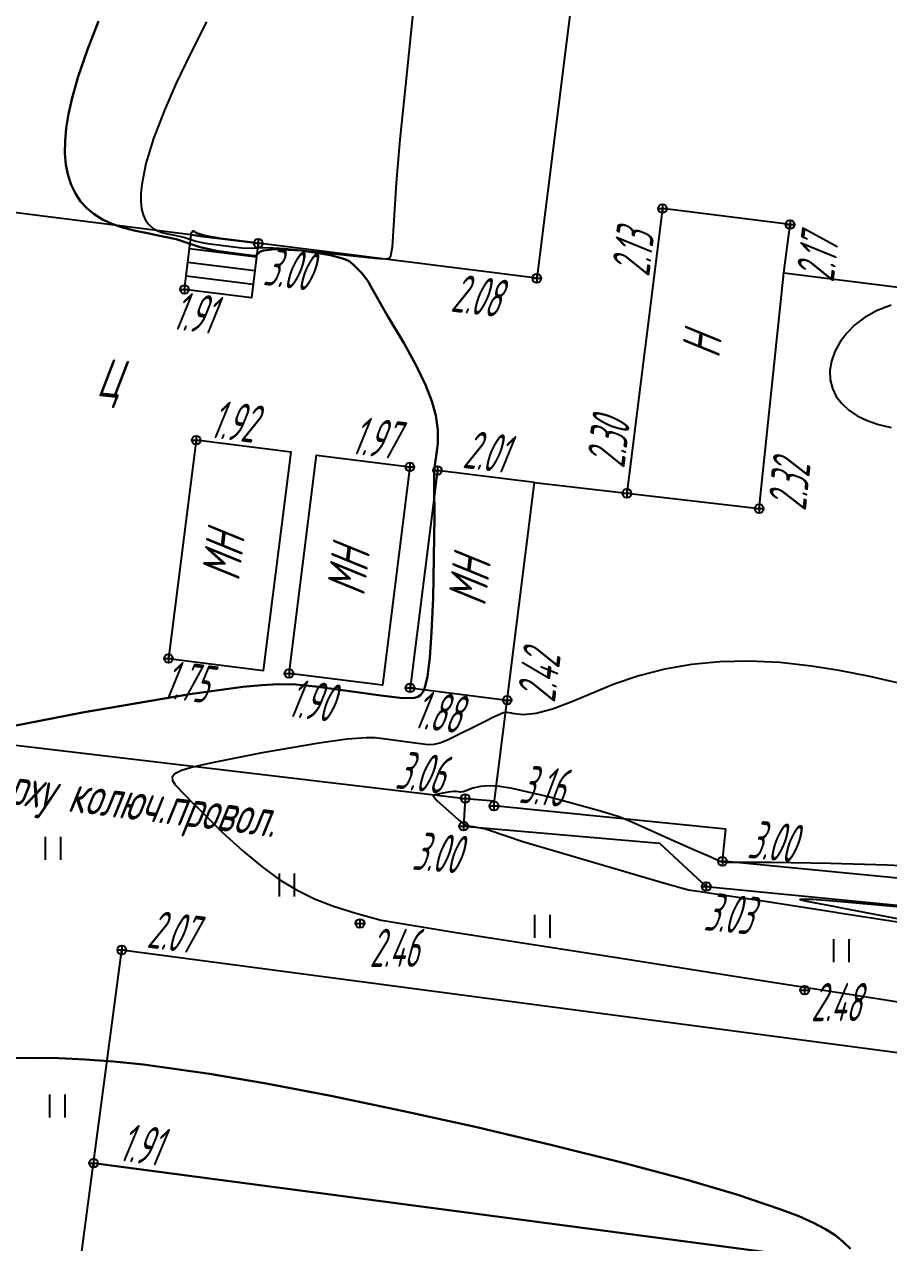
# Model space of a CAD drawing. Extents: x 1233805 to 1234355, y 654698 to 655114.
# Drawn here: x 1233846.61 to 1233869.27, y 654894.82 to 654926.76 of the extents above; entities that cross this region are included whole.
import ezdxf

# ---------------------------------------------------------------- set-up
doc = ezdxf.new("R2010")
doc.units = 0
doc.linetypes.add('ИИDash_15_15', pattern=[3, 1.5, -1.5])
for name, color, linetype, lineweight in [('ИИ_ГОРИЗОНТАЛИ_ОСН', 32, 'Continuous', 25), ('ИИ_ГОРИЗОНТАЛИ_УТОЛЩ', 32, 'Continuous', 30), ('ИИ_ДОРОГИ_АД', 7, 'Continuous', 25), ('ИИ_ОГРАДЫ', 7, 'Continuous', 25), ('ИИ_ОТМЕТКИ', 7, 'Continuous', 25), ('ИИ_СТРОЕНИЕ', 7, 'Continuous', 25), ('ИИ_УГОДЬЯ', 7, 'Continuous', 25)]:
    doc.layers.add(name, color=color, linetype=linetype, lineweight=lineweight)
doc.styles.add('VNIPISIMPLEXCUR', font='simplex.shx', dxfattribs={"width": 0.8, "oblique": 15})
doc.styles.add('ГОСТ 2.304 КУРСИВ', font='cs_gost2304.shx', dxfattribs={"oblique": 15})
doc.linetypes.add('ИИ054741_6', pattern='A,2,-0.5,[35,3dservice.shx,S=1,R=0,X=0,Y=0],-0.5,2', length=5)

# ---------------------------------------------------------------- blocks, each defined once
blk = doc.blocks.new('ИИ05401')
at = {"color": 0, "linetype": 'Continuous', "lineweight": 25}
for points in [[(-0.4, 1.2), (-0.4, 0)], [(0.4, 1.2), (0.4, 0)]]:
    blk.add_lwpolyline(points, dxfattribs=at)
blk = doc.blocks.new('PICKET')
at = {"color": 0, "linetype": 'Continuous', "lineweight": 25}
for p, q in [((-0.23, 0), (0.23, 0)), ((0, 0.23), (0, -0.23))]:
    blk.add_line(p, q, dxfattribs=at)
blk.add_circle((0, 0), 0.23, dxfattribs=at)
at = {"color": 0, "linetype": 'Continuous', "style": 'VNIPISIMPLEXCUR', "oblique": 15, "width": 0.8}
blk.add_attdef('OTMETKA', (1.25, 0.3), '', height=2, dxfattribs=at)
at = {"color": 8, "linetype": 'Continuous', "style": 'VNIPISIMPLEXCUR', "oblique": 15, "width": 0.8, "flags": 1}
blk.add_attdef('NOMER', (1.25, -2.7), '', height=2, dxfattribs=at)

msp = doc.modelspace()

# ---------------------------------------------------------------- linework, layer by layer
at = {"layer": 'ИИ_ГОРИЗОНТАЛИ_ОСН', "flags": 128}
for points, elevation in [([(1233851.383, 654926.825), (1233850.962, 654925.995), (1233850.59, 654925.215), (1233850.282, 654924.512), (1233849.995, 654923.764), (1233849.795, 654923.115), (1233849.684, 654922.565), (1233849.661, 654922.327), (1233849.66, 654922.114), (1233849.681, 654921.928), (1233849.723, 654921.766), (1233849.786, 654921.628), (1233849.871, 654921.512), (1233849.975, 654921.421), (1233850.102, 654921.349), (1233850.25, 654921.297), (1233850.449, 654921.255), (1233850.467, 654921.251), (1233850.467, 654921.251), (1233850.787, 654921.183), (1233850.998, 654921.114), (1233851.102, 654921.077), (1233851.353, 654921.027), (1233851.82, 654920.963), (1233852.308, 654920.905), (1233852.582, 654920.891), (1233852.692, 654920.9), (1233852.983, 654920.914), (1233853.437, 654920.888), (1233855.798, 654920.631), (1233855.915, 654920.618), (1233856.125, 654920.612), (1233856.18, 654920.64), (1233856.218, 654920.696), (1233856.265, 654920.924), (1233856.301, 654921.481), (1233856.369, 654922.605), (1233856.466, 654923.741), (1233856.614, 654925.168), (1233856.833, 654927.308)], 2.5), ([(1233869.335, 654919.4), (1233868.958, 654919.252), (1233868.631, 654919.068), (1233868.631, 654919.068), (1233868.389, 654918.883), (1233868.176, 654918.669), (1233867.998, 654918.435), (1233867.863, 654918.187), (1233867.774, 654917.935), (1233867.734, 654917.684), (1233867.742, 654917.442), (1233867.8, 654917.211), (1233867.9, 654917.006), (1233868.042, 654916.818), (1233868.226, 654916.65), (1233868.449, 654916.502), (1233868.711, 654916.375), (1233869.009, 654916.27), (1233869.342, 654916.188)], 2.5), ([(1233869.655, 654909.461), (1233868.778, 654909.664), (1233867.978, 654909.823), (1233867.25, 654909.94), (1233866.418, 654910.029), (1233865.617, 654910.065), (1233864.847, 654910.047), (1233864.105, 654909.976), (1233863.404, 654909.854), (1233862.72, 654909.68), (1233862.051, 654909.454), (1233861.28, 654909.136), (1233860.967, 654909.003), (1233860.455, 654908.813), (1233860.027, 654908.699), (1233859.685, 654908.662), (1233859.396, 654908.698), (1233859.384, 654908.701), (1233859.26, 654908.723), (1233859.169, 654908.715), (1233858.874, 654908.584), (1233858.711, 654908.498), (1233857.701, 654907.995), (1233857.503, 654907.92), (1233857.345, 654907.884), (1233857.2, 654907.878), (1233856.996, 654907.9), (1233856.663, 654907.946), (1233856.087, 654908.026), (1233855.811, 654908.054), (1233855.567, 654908.057), (1233855.076, 654908.022), (1233854.334, 654907.919), (1233852.845, 654907.663), (1233851.487, 654907.397), (1233851.026, 654907.29), (1233850.727, 654907.2), (1233850.556, 654907.117), (1233850.485, 654907.029), (1233850.493, 654906.943), (1233850.565, 654906.829), (1233851.038, 654906.336), (1233851.107, 654906.267), (1233851.146, 654906.228), (1233851.799, 654905.586), (1233852.342, 654905.089), (1233852.841, 654904.673), (1233853.292, 654904.343), (1233853.742, 654904.07), (1233854.219, 654903.837), (1233854.719, 654903.643), (1233855.302, 654903.465), (1233855.303, 654903.465), (1233855.968, 654903.276), (1233855.971, 654903.275), (1233857.868, 654902.962), (1233862.199, 654902.286), (1233865.448, 654901.779), (1233868.748, 654901.258), (1233869.188, 654901.188), (1233873.78, 654900.463)], 2.5), ([(1233870.78, 654904.639), (1233869.238, 654904.716), (1233867.749, 654904.764), (1233866.205, 654904.786), (1233865.122, 654904.793), (1233865.12, 654904.793), (1233865.106, 654904.793), (1233865.043, 654904.791), (1233865.029, 654904.79), (1233864.901, 654904.794), (1233864.807, 654904.834), (1233864.609, 654904.927), (1233864.178, 654905.116), (1233863.588, 654905.373), (1233862.869, 654905.698), (1233862.537, 654905.849), (1233862.207, 654905.982), (1233861.654, 654906.151), (1233860.321, 654906.522), (1233859.404, 654906.731), (1233859.073, 654906.78), (1233858.795, 654906.797), (1233858.568, 654906.783), (1233858.367, 654906.736), (1233858.143, 654906.654), (1233858.115, 654906.643), (1233858.035, 654906.633), (1233857.996, 654906.639), (1233857.931, 654906.648), (1233857.87, 654906.652), (1233857.726, 654906.637), (1233857.401, 654906.576), (1233857.344, 654906.558), (1233857.331, 654906.534), (1233857.424, 654906.417), (1233857.884, 654906.002), (1233857.99, 654905.909), (1233858.015, 654905.887), (1233858.144, 654905.783), (1233858.257, 654905.75), (1233858.368, 654905.734), (1233858.705, 654905.675), (1233858.803, 654905.639), (1233859.682, 654905.339), (1233862.626, 654904.471), (1233863.073, 654904.341), (1233863.488, 654904.22), (1233864.028, 654904.076), (1233864.333, 654904.03), (1233864.732, 654903.971), (1233865.92, 654903.789), (1233867.883, 654903.483), (1233867.918, 654903.478), (1233870.868, 654903.025)], 3), ([(1233870.008, 654903.216), (1233868.044, 654903.592), (1233867.875, 654903.623), (1233867.086, 654903.779), (1233866.963, 654903.815), (1233866.956, 654903.826), (1233866.986, 654903.832), (1233867.286, 654903.826), (1233867.924, 654903.78), (1233870.368, 654903.56)], 3)]:
    msp.add_lwpolyline(points, dxfattribs=dict(at, elevation=elevation))
at = {"layer": 'ИИ_ГОРИЗОНТАЛИ_ОСН', "elevation": 3, "flags": 128}
msp.add_lwpolyline([(1233850.98, 654921.241), (1233850.986, 654921.24), (1233850.987, 654921.239), (1233851.284, 654921.202), (1233852.451, 654921.055), (1233852.748, 654921.019), (1233852.748, 654921.019), (1233852.749, 654921.019), (1233852.481, 654921.053), (1233852.479, 654921.053), (1233851.763, 654921.15), (1233851.326, 654921.226), (1233851.134, 654921.282), (1233851.039, 654921.341), (1233851.032, 654921.347), (1233850.974, 654921.27), (1233850.98, 654921.241), (1233850.98, 654921.241)], close=True, dxfattribs=at)
at = {"layer": 'ИИ_ГОРИЗОНТАЛИ_УТОЛЩ', "elevation": 2, "flags": 128}
for points in [[(1233848.555, 654926.84), (1233848.255, 654926.072), (1233848.021, 654925.394), (1233847.85, 654924.797), (1233847.763, 654924.406), (1233847.705, 654924.039), (1233847.675, 654923.694), (1233847.673, 654923.373), (1233847.699, 654923.076), (1233847.753, 654922.801), (1233847.836, 654922.55), (1233847.947, 654922.322), (1233848.083, 654922.12), (1233848.247, 654921.94), (1233848.439, 654921.781), (1233848.659, 654921.644), (1233848.903, 654921.529), (1233849.178, 654921.433), (1233849.485, 654921.353), (1233849.882, 654921.275), (1233849.954, 654921.261), (1233850.59, 654921.126), (1233851.01, 654920.989), (1233851.217, 654920.916), (1233851.65, 654920.825), (1233852.355, 654920.723), (1233852.632, 654920.694), (1233852.68, 654920.701), (1233852.713, 654920.727), (1233852.72, 654920.736), (1233852.785, 654920.795), (1233852.878, 654920.835), (1233853.177, 654920.871), (1233853.863, 654920.828), (1233854.639, 654920.712), (1233855.008, 654920.608), (1233855.126, 654920.548), (1233855.228, 654920.469), (1233855.467, 654920.232), (1233855.633, 654920.013), (1233855.654, 654919.971), (1233856.022, 654919.307), (1233856.133, 654919.121), (1233856.565, 654918.39), (1233856.881, 654917.813), (1233857.124, 654917.311), (1233857.292, 654916.886), (1233857.397, 654916.505), (1233857.448, 654916.135), (1233857.447, 654915.777), (1233857.394, 654915.377), (1233857.377, 654915.273), (1233857.352, 654915.013), (1233857.354, 654914.619), (1233857.361, 654913.855), (1233857.325, 654911.717), (1233857.288, 654910.824), (1233857.241, 654910.153), (1233857.179, 654909.662), (1233857.097, 654909.343), (1233857.049, 654909.243), (1233856.993, 654909.173), (1233856.927, 654909.13), (1233856.838, 654909.107), (1233856.532, 654909.099), (1233855.958, 654909.166), (1233855.33, 654909.254), (1233854.244, 654909.404), (1233853.723, 654909.456), (1233853.265, 654909.461), (1233852.836, 654909.442), (1233852.34, 654909.396), (1233850.943, 654909.202), (1233848.132, 654908.719), (1233845.574, 654908.219)], [(1233846.223, 654899.657), (1233846.858, 654899.67), (1233847.515, 654899.661), (1233848.201, 654899.629), (1233848.944, 654899.573), (1233849.734, 654899.491), (1233851.464, 654899.252), (1233852.947, 654898.998), (1233854.646, 654898.673), (1233856.513, 654898.284), (1233858.471, 654897.849), (1233860.446, 654897.383), (1233862.308, 654896.917), (1233863.951, 654896.477), (1233865.289, 654896.085), (1233866.449, 654895.697), (1233866.914, 654895.516), (1233867.305, 654895.342), (1233867.618, 654895.179), (1233867.872, 654895.018), (1233868.074, 654894.856), (1233868.269, 654894.658)]]:
    msp.add_lwpolyline(points, dxfattribs=at)
at = {"layer": 'ИИ_ДОРОГИ_АД', "linetype": 'ИИDash_15_15', "flags": 128}
msp.add_lwpolyline([(1233858.17, 654906.469), (1233858.94, 654906.407)], dxfattribs=at)
at = {"layer": 'ИИ_ОГРАДЫ', "linetype": 'ИИ054741_6'}
msp.add_lwpolyline([(1233839.202, 654908.805), (1233842.548, 654908.318), (1233858.17, 654906.469), (1233858.127, 654905.741), (1233863.266, 654905.295), (1233864.491, 654904.158), (1233883.517, 654902.298), (1233898.967, 654900.285), (1233905.156, 654899.356)], dxfattribs=at)
at = {"layer": 'ИИ_СТРОЕНИЕ'}
for points in [[(1233864.19, 654953.108), (1233860.044, 654920.103), (1233852.742, 654921.02), (1233850.986, 654921.241), (1233844.172, 654922.097), (1233848.318, 654955.102), (1233854.414, 654954.336), (1233856.316, 654954.097)], [(1233865.876, 654914.065), (1233866.528, 654920.246), (1233866.687, 654921.511), (1233863.343, 654921.931), (1233862.41, 654914.467)], [(1233850.807, 654919.812), (1233850.897, 654920.526), (1233850.986, 654921.241), (1233852.742, 654921.02), (1233852.652, 654920.306), (1233852.563, 654919.591)], [(1233884.531, 654917.985), (1233883.206, 654903.05), (1233864.914, 654904.82), (1233865.002, 654905.667), (1233858.923, 654906.271), (1233859.268, 654909.045), (1233859.988, 654914.747), (1233862.41, 654914.467), (1233865.876, 654914.065), (1233866.528, 654920.246), (1233874.049, 654919.301), (1233876.267, 654919.023)], [(1233851.116, 654915.861), (1233850.386, 654910.137), (1233852.877, 654909.824), (1233853.608, 654915.548)], [(1233856.716, 654915.158), (1233855.998, 654909.436), (1233853.548, 654909.743), (1233854.267, 654915.466)], [(1233857.442, 654915.067), (1233856.722, 654909.365), (1233859.268, 654909.045), (1233859.988, 654914.747)], [(1233848.423, 654896.908), (1233849.162, 654902.496), (1233938.99, 654890.62), (1233938.251, 654885.032)], [(1233848.423, 654896.908), (1233938.251, 654885.032), (1233937.97, 654882.906), (1233937.795, 654881.581), (1233936.487, 654871.691), (1233846.659, 654883.567)]]:
    msp.add_lwpolyline(points, close=True, dxfattribs=at)
for points in [[(1233850.941, 654920.884), (1233852.697, 654920.663)], [(1233850.897, 654920.526), (1233852.652, 654920.306)], [(1233850.852, 654920.169), (1233852.608, 654919.948)]]:
    msp.add_lwpolyline(points, dxfattribs=at)

# ---------------------------------------------------------------- block references
at = {"layer": 'ИИ_ОТМЕТКИ'}
ref = msp.add_blockref('PICKET', (1233863.343, 654921.931, 2.131), dxfattribs=dict(at, xscale=0.5, yscale=0.5, zscale=0.5))
ref.add_attrib('OTMETKA', '2.13', (1233862.992, 654920.127, 2.131), dxfattribs={"layer": '0', "color": 0, "linetype": 'Continuous', "height": 1, "rotation": 82.871, "style": 'ГОСТ 2.304 КУРСИВ', "oblique": 15, "width": 0.65})
ref = msp.add_blockref('PICKET', (1233866.687, 654921.511, 2.172), dxfattribs=dict(at, xscale=0.5, yscale=0.5, zscale=0.5))
ref.add_attrib('OTMETKA', '2.17', (1233867.827, 654919.981, 2.172), dxfattribs={"layer": '0', "color": 0, "linetype": 'Continuous', "height": 1, "rotation": 82.8403, "style": 'ГОСТ 2.304 КУРСИВ', "oblique": 15, "width": 0.65})
ref = msp.add_blockref('PICKET', (1233852.742, 654921.02, 3), dxfattribs=dict(at, xscale=0.5, yscale=0.5, zscale=0.5))
ref.add_attrib('OTMETKA', '3.00', (1233852.848, 654919.93, 3), dxfattribs={"layer": '0', "color": 0, "linetype": 'Continuous', "height": 1, "rotation": 352.8403, "style": 'ГОСТ 2.304 КУРСИВ', "oblique": 15, "width": 0.65})
ref = msp.add_blockref('PICKET', (1233860.044, 654920.103, 2.078), dxfattribs=dict(at, xscale=0.5, yscale=0.5, zscale=0.5))
ref.add_attrib('OTMETKA', '2.08', (1233857.767, 654919.236, 2.078), dxfattribs={"layer": '0', "color": 0, "linetype": 'Continuous', "height": 1, "rotation": 352.8403, "style": 'ГОСТ 2.304 КУРСИВ', "oblique": 15, "width": 0.65})
ref = msp.add_blockref('PICKET', (1233850.807, 654919.812, 1.914), dxfattribs=dict(at, xscale=0.5, yscale=0.5, zscale=0.5))
ref.add_attrib('OTMETKA', '1.91', (1233850.464, 654918.775, 1.914), dxfattribs={"layer": '0', "color": 0, "linetype": 'Continuous', "height": 1, "rotation": 352.8403, "style": 'ГОСТ 2.304 КУРСИВ', "oblique": 15, "width": 0.65})
ref = msp.add_blockref('PICKET', (1233851.116, 654915.861, 1.915), dxfattribs=dict(at, xscale=0.5, yscale=0.5, zscale=0.5))
ref.add_attrib('OTMETKA', '1.92', (1233851.453, 654915.931, 1.915), dxfattribs={"layer": '0', "color": 0, "linetype": 'Continuous', "height": 1, "rotation": 352.8403, "style": 'ГОСТ 2.304 КУРСИВ', "oblique": 15, "width": 0.65})
ref = msp.add_blockref('PICKET', (1233862.41, 654914.467, 2.296), dxfattribs=dict(at, xscale=0.5, yscale=0.5, zscale=0.5))
ref.add_attrib('OTMETKA', '2.30', (1233862.339, 654915.106, 2.296), dxfattribs={"layer": '0', "color": 0, "linetype": 'Continuous', "height": 1, "rotation": 82.871, "style": 'ГОСТ 2.304 КУРСИВ', "oblique": 15, "width": 0.65})
ref = msp.add_blockref('PICKET', (1233856.716, 654915.158, 1.968), dxfattribs=dict(at, xscale=0.5, yscale=0.5, zscale=0.5))
ref.add_attrib('OTMETKA', '1.97', (1233855.158, 654915.506, 1.968), dxfattribs={"layer": '0', "color": 0, "linetype": 'Continuous', "height": 1, "rotation": 352.8403, "style": 'ГОСТ 2.304 КУРСИВ', "oblique": 15, "width": 0.65})
ref = msp.add_blockref('PICKET', (1233857.442, 654915.067, 2.008), dxfattribs=dict(at, xscale=0.5, yscale=0.5, zscale=0.5))
ref.add_attrib('OTMETKA', '2.01', (1233858.081, 654915.138, 2.008), dxfattribs={"layer": '0', "color": 0, "linetype": 'Continuous', "height": 1, "rotation": 352.8403, "style": 'ГОСТ 2.304 КУРСИВ', "oblique": 15, "width": 0.65})
ref = msp.add_blockref('PICKET', (1233865.876, 654914.065, 2.323), dxfattribs=dict(at, xscale=0.5, yscale=0.5, zscale=0.5))
ref.add_attrib('OTMETKA', '2.32', (1233867.099, 654913.99, 2.323), dxfattribs={"layer": '0', "color": 0, "linetype": 'Continuous', "height": 1, "rotation": 83.9799, "style": 'ГОСТ 2.304 КУРСИВ', "oblique": 15, "width": 0.65})
ref = msp.add_blockref('PICKET', (1233859.268, 654909.045, 2.424), dxfattribs=dict(at, xscale=0.5, yscale=0.5, zscale=0.5))
ref.add_attrib('OTMETKA', '2.42', (1233860.519, 654908.961, 2.424), dxfattribs={"layer": '0', "color": 0, "linetype": 'Continuous', "height": 1, "rotation": 82.8049, "style": 'ГОСТ 2.304 КУРСИВ', "oblique": 15, "width": 0.65})
ref = msp.add_blockref('PICKET', (1233850.386, 654910.137, 1.745), dxfattribs=dict(at, xscale=0.5, yscale=0.5, zscale=0.5))
ref.add_attrib('OTMETKA', '1.75', (1233850.218, 654909.105, 1.745), dxfattribs={"layer": '0', "color": 0, "linetype": 'Continuous', "height": 1, "rotation": 352.8403, "style": 'ГОСТ 2.304 КУРСИВ', "oblique": 15, "width": 0.65})
ref = msp.add_blockref('PICKET', (1233853.548, 654909.743, 1.904), dxfattribs=dict(at, xscale=0.5, yscale=0.5, zscale=0.5))
ref.add_attrib('OTMETKA', '1.90', (1233853.488, 654908.619, 1.904), dxfattribs={"layer": '0', "color": 0, "linetype": 'Continuous', "height": 1, "rotation": 352.8403, "style": 'ГОСТ 2.304 КУРСИВ', "oblique": 15, "width": 0.65})
ref = msp.add_blockref('PICKET', (1233856.722, 654909.365, 1.879), dxfattribs=dict(at, xscale=0.5, yscale=0.5, zscale=0.5))
ref.add_attrib('OTMETKA', '1.88', (1233856.791, 654908.32, 1.879), dxfattribs={"layer": '0', "color": 0, "linetype": 'Continuous', "height": 1, "rotation": 352.8403, "style": 'ГОСТ 2.304 КУРСИВ', "oblique": 15, "width": 0.65})
ref = msp.add_blockref('PICKET', (1233858.17, 654906.469, 3.059), dxfattribs=dict(at, xscale=0.5, yscale=0.5, zscale=0.5))
ref.add_attrib('OTMETKA', '3.06', (1233856.314, 654906.734, 3.059), dxfattribs={"layer": '0', "color": 0, "linetype": 'Continuous', "height": 1, "rotation": 353.2483, "style": 'ГОСТ 2.304 КУРСИВ', "oblique": 15, "width": 0.65})
ref = msp.add_blockref('PICKET', (1233858.923, 654906.271, 3.158), dxfattribs=dict(at, xscale=0.5, yscale=0.5, zscale=0.5))
ref.add_attrib('OTMETKA', '3.16', (1233859.56, 654906.358, 3.158), dxfattribs={"layer": '0', "color": 0, "linetype": 'Continuous', "height": 1, "rotation": 354.3277, "style": 'ГОСТ 2.304 КУРСИВ', "oblique": 15, "width": 0.65})
ref = msp.add_blockref('PICKET', (1233858.127, 654905.741, 2.996), dxfattribs=dict(at, xscale=0.5, yscale=0.5, zscale=0.5))
ref.add_attrib('OTMETKA', '3.00', (1233856.758, 654904.606, 2.996), dxfattribs={"layer": '0', "color": 0, "linetype": 'Continuous', "height": 1, "rotation": 355.0375, "style": 'ГОСТ 2.304 КУРСИВ', "oblique": 15, "width": 0.65})
ref = msp.add_blockref('PICKET', (1233864.914, 654904.82, 2.998), dxfattribs=dict(at, xscale=0.5, yscale=0.5, zscale=0.5))
ref.add_attrib('OTMETKA', '3.00', (1233865.551, 654904.909, 2.998), dxfattribs={"layer": '0', "color": 0, "linetype": 'Continuous', "height": 1, "rotation": 354.4745, "style": 'ГОСТ 2.304 КУРСИВ', "oblique": 15, "width": 0.65})
ref = msp.add_blockref('PICKET', (1233864.491, 654904.158, 3.033), dxfattribs=dict(at, xscale=0.5, yscale=0.5, zscale=0.5))
ref.add_attrib('OTMETKA', '3.03', (1233864.409, 654903.015, 3.033), dxfattribs={"layer": '0', "color": 0, "linetype": 'Continuous', "height": 1, "rotation": 354.415, "style": 'ГОСТ 2.304 КУРСИВ', "oblique": 15, "width": 0.65})
ref = msp.add_blockref('PICKET', (1233849.162, 654902.496, 2.066), dxfattribs=dict(at, xscale=0.5, yscale=0.5, zscale=0.5))
ref.add_attrib('OTMETKA', '2.07', (1233849.801, 654902.563, 2.066), dxfattribs={"layer": '0', "color": 0, "linetype": 'Continuous', "height": 1, "rotation": 352.4686, "style": 'ГОСТ 2.304 КУРСИВ', "oblique": 15, "width": 0.65})
ref = msp.add_blockref('PICKET', (1233855.409, 654903.192, 2.463), dxfattribs=dict(at, xscale=0.5, yscale=0.5, zscale=0.5))
ref.add_attrib('OTMETKA', '2.46', (1233855.659, 654902.053, 2.463), dxfattribs={"layer": '0', "color": 0, "linetype": 'Continuous', "height": 1, "style": 'ГОСТ 2.304 КУРСИВ', "oblique": 15, "width": 0.65})
ref = msp.add_blockref('PICKET', (1233867.07, 654901.443, 2.482), dxfattribs=dict(at, xscale=0.5, yscale=0.5, zscale=0.5))
ref.add_attrib('OTMETKA', '2.48', (1233867.236, 654900.63, 2.482), dxfattribs={"layer": '0', "color": 0, "linetype": 'Continuous', "height": 1, "style": 'ГОСТ 2.304 КУРСИВ', "oblique": 15, "width": 0.65})
ref = msp.add_blockref('PICKET', (1233848.423, 654896.908, 1.907), dxfattribs=dict(at, xscale=0.5, yscale=0.5, zscale=0.5))
ref.add_attrib('OTMETKA', '1.91', (1233849.062, 654896.975, 1.907), dxfattribs={"layer": '0', "color": 0, "linetype": 'Continuous', "height": 1, "rotation": 352.4686, "style": 'ГОСТ 2.304 КУРСИВ', "oblique": 15, "width": 0.65})
at = {"layer": 'ИИ_УГОДЬЯ', "xscale": 0.5, "yscale": 0.5, "zscale": 0.5}
for p in [(1233847.355, 654904.862), (1233853.487, 654903.897), (1233860.186, 654902.818), (1233868.031, 654902.177), (1233847.469, 654898.107)]:
    msp.add_blockref('ИИ05401', p, dxfattribs=at)

# ---------------------------------------------------------------- texts
at = {"layer": 'ИИ_ДОРОГИ_АД', "style": 'ГОСТ 2.304 КУРСИВ', "oblique": 15, "width": 0.8}
msp.add_text('Ц', height=1, rotation=353.9294, dxfattribs=at).set_placement((1233848.49, 654917.024))
at = {"layer": 'ИИ_ОГРАДЫ', "style": 'ГОСТ 2.304 КУРСИВ', "oblique": 15, "width": 0.8}
msp.add_text('сверху колюч.провол.', height=1, rotation=352.8614, dxfattribs=at).set_placement((1233844.96, 654906.473))
at = {"layer": 'ИИ_СТРОЕНИЕ', "style": 'ГОСТ 2.304 КУРСИВ', "oblique": 15, "width": 0.8}
for s, p in [('Н', (1233864.829, 654917.99)), ('МН', (1233852.238, 654912.147)), ('МН', (1233855.52, 654911.754)), ('МН', (1233858.696, 654911.489))]:
    msp.add_text(s, height=1, rotation=82.8403, dxfattribs=at).set_placement(p)

doc.saveas('drawing.dxf')
